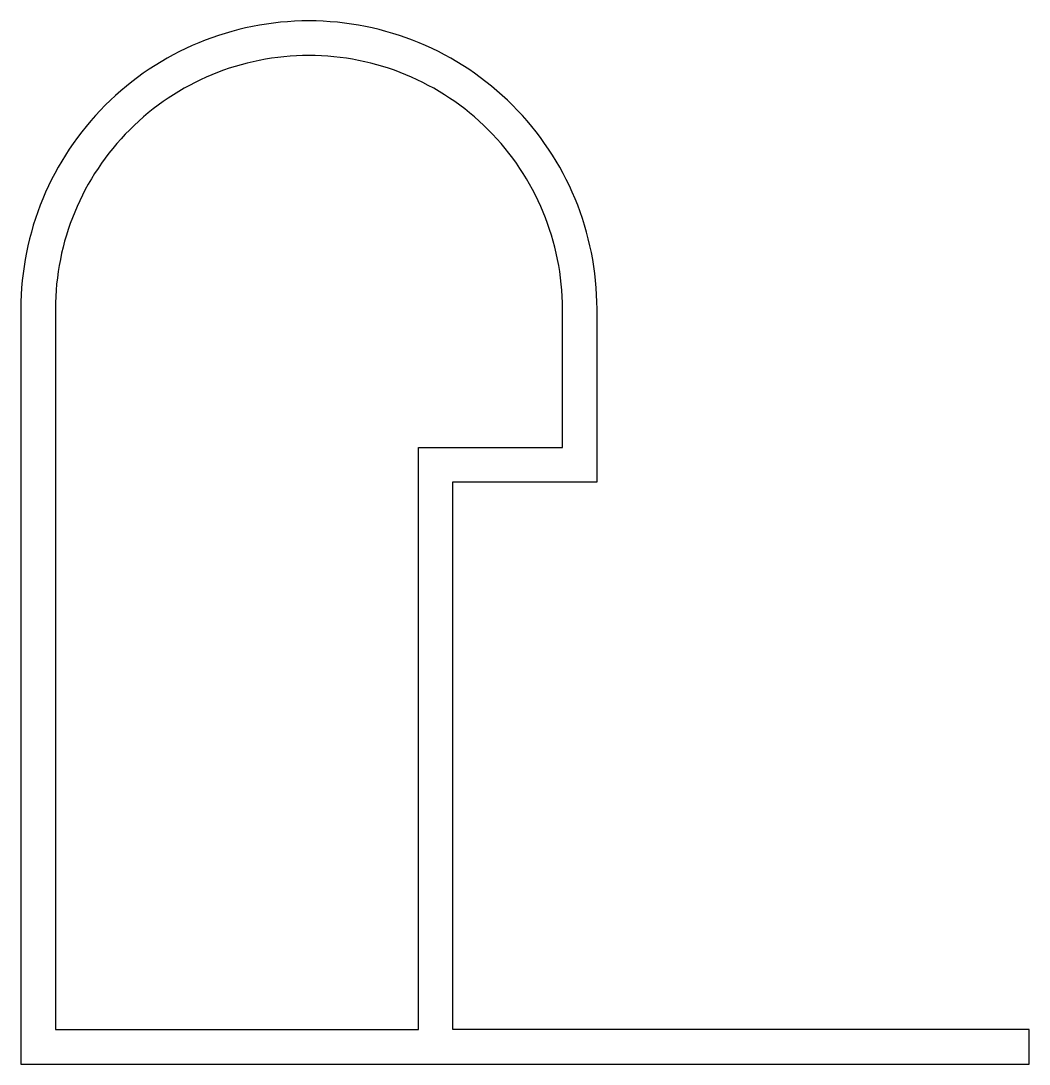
# Model space of a CAD drawing. Extents: x 946.8 to 981.8, y -16.7 to 19.5.
import ezdxf

# ---------------------------------------------------------------- set-up
doc = ezdxf.new("R2010")
doc.units = 0
doc.header["$LTSCALE"] = 15
doc.layers.get('0').update_dxf_attribs({"linetype": 'CONTINUOUS'})

msp = doc.modelspace()

# ---------------------------------------------------------------- linework, layer by layer
at = {"ltscale": 0.05}
for points in [[(946.772, 9.513), (946.772, -16.687), (981.772, -16.687), (981.772, -15.487), (961.772, -15.487), (961.772, 3.513), (966.772, 3.513), (966.772, 9.513, 0.414214), (956.772, 19.513), (956.772, 19.513, 0.414214)], [(965.572, 9.513, 0.414214), (956.772, 18.313, 0.414214), (947.972, 9.513), (947.972, -15.487), (960.572, -15.487), (960.572, 4.713), (965.572, 4.713)]]:
    msp.add_lwpolyline(points, format="xyb", close=True, dxfattribs=at)

doc.saveas('drawing.dxf')
